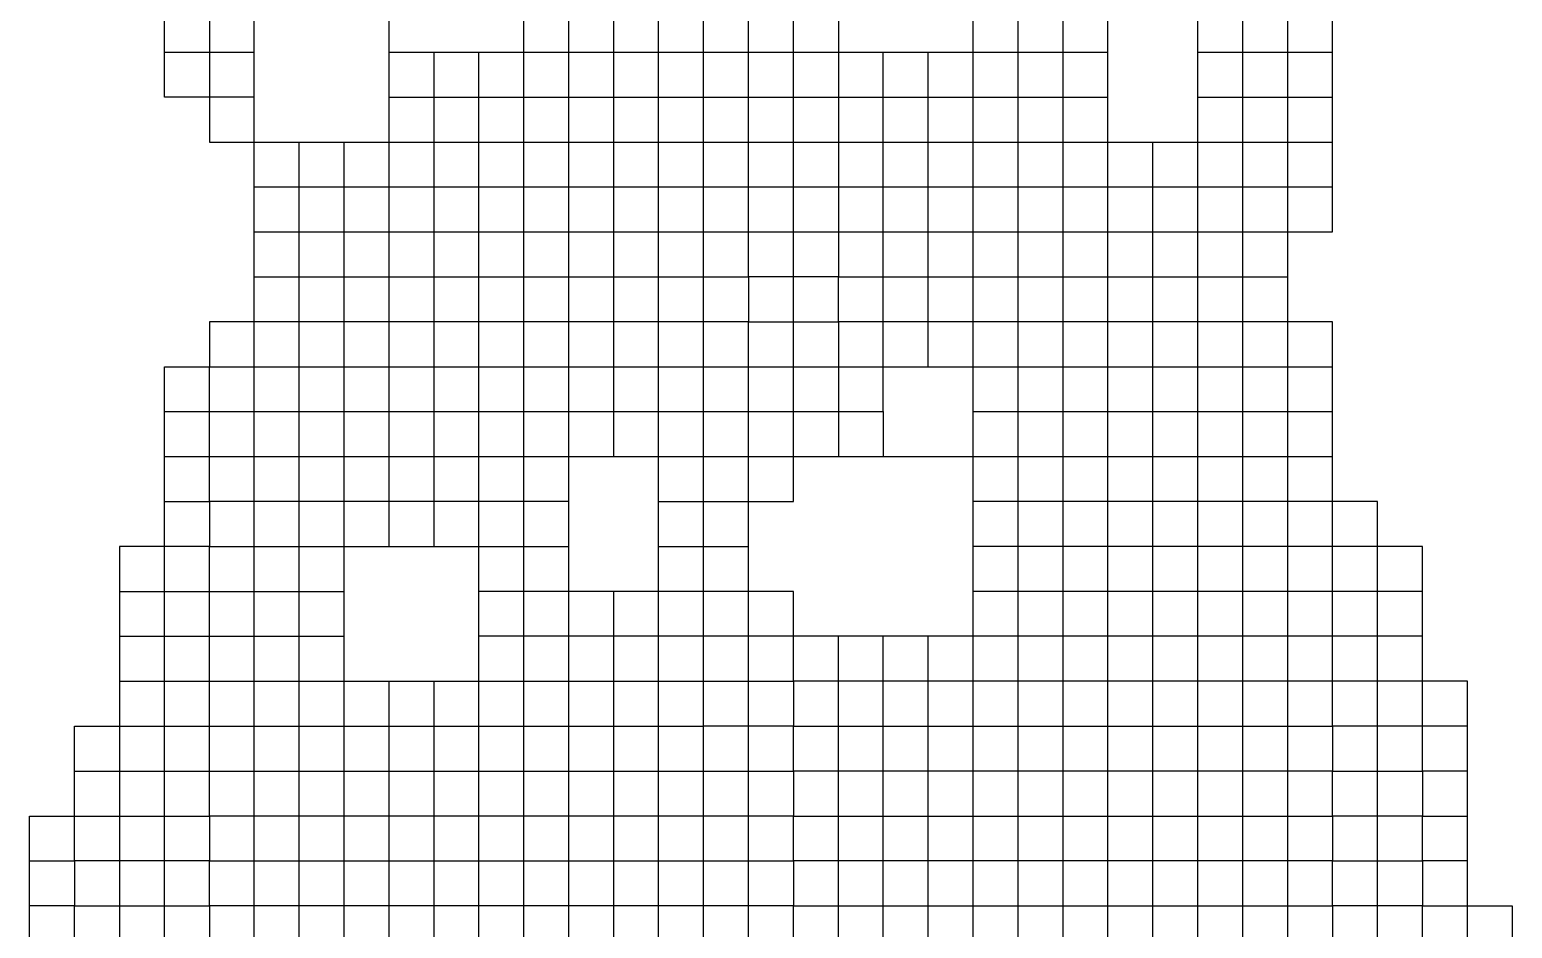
# Model space of a CAD drawing. Header units: millimetres. Extents: x 0 to 841, y 0 to 594.
# Drawn here: x 749.278 to 753.362, y 107.209 to 109.684 of the extents above; entities that cross this region are included whole.
import ezdxf
from ezdxf.enums import TextEntityAlignment as Align

# ---------------------------------------------------------------- set-up
doc = ezdxf.new("R2010")
doc.units = ezdxf.units.MM
doc.layers.add('TEXT', color=255, linetype='Continuous')
doc.styles.add('ECL', font='SIMFANG_2312.TTF', dxfattribs={"width": 0.7, "height": 3})

# ---------------------------------------------------------------- blocks, each defined once
blk = doc.blocks.new('*U34')
at = {"color": 34, "linetype": 'Continuous'}
blk.add_lwpolyline([(-22.242, -0.6245), (-22.242, -0.476), (-22.3905, -0.476), (-22.539, -0.476), (-22.6875, -0.476), (-22.836, -0.476), (-22.9845, -0.476), (-23.133, -0.476), (-23.2815, -0.476), (-23.43, -0.476), (-23.5785, -0.476), (-23.727, -0.476), (-23.8755, -0.476), (-24.024, -0.476), (-24.1725, -0.476), (-24.1725, -0.6245)], dxfattribs=at)
at = {"color": 47, "linetype": 'Continuous'}
for points in [[(-20.9055, -0.6245), (-20.9055, -0.476), (-20.9055, -0.3275), (-20.9055, -0.179), (-20.9055, -0.0305), (-20.9055, 0.118), (-20.9055, 0.2665), (-20.9055, 0.415), (-20.9055, 0.5635), (-20.9055, 0.712), (-20.9055, 0.8605), (-20.9055, 1.009), (-20.9055, 1.1575), (-20.9055, 1.306), (-20.9055, 1.4545), (-20.9055, 1.603), (-20.9055, 1.7515), (-20.9055, 1.9), (-20.9055, 2.0485), (-20.9055, 2.197), (-20.9055, 2.3455), (-20.9055, 2.494)], [(-22.9845, 0.8605), (-23.133, 0.8605), (-23.2815, 0.8605), (-23.43, 0.8605), (-23.5785, 0.8605), (-23.727, 0.8605), (-23.8755, 0.8605), (-24.024, 0.8605), (-24.1725, 0.8605), (-24.1725, 0.712), (-24.321, 0.712), (-24.4695, 0.712), (-24.4695, 0.5635), (-24.4695, 0.415), (-24.4695, 0.2665), (-24.4695, 0.118), (-24.4695, -0.0305), (-24.4695, -0.179), (-24.4695, -0.3275), (-24.4695, -0.476), (-24.4695, -0.6245)]]:
    blk.add_lwpolyline(points, dxfattribs=at)
at = {"color": 251, "linetype": 'Continuous'}
for points in [[(-23.5785, 0.712), (-23.5785, 0.8605), (-23.5785, 1.009), (-23.5785, 1.1575), (-23.5785, 1.306), (-23.5785, 1.4545), (-23.5785, 1.603), (-23.5785, 1.7515), (-23.5785, 1.9), (-23.5785, 2.0485), (-23.5785, 2.197), (-23.5785, 2.3455), (-23.5785, 2.494)], [(-24.024, 1.7515), (-23.8755, 1.7515), (-23.727, 1.7515), (-23.5785, 1.7515), (-23.43, 1.7515), (-23.2815, 1.7515), (-23.133, 1.7515), (-22.9845, 1.7515), (-22.836, 1.7515), (-22.6875, 1.7515), (-22.539, 1.7515), (-22.3905, 1.7515), (-22.3905, 1.9), (-22.242, 1.9), (-22.0935, 1.9), (-22.0935, 1.7515), (-21.945, 1.7515), (-21.7965, 1.7515), (-21.648, 1.7515), (-21.4995, 1.7515), (-21.351, 1.7515), (-21.2025, 1.7515), (-21.054, 1.7515), (-20.9055, 1.7515), (-20.757, 1.7515), (-20.6085, 1.7515), (-20.46, 1.7515), (-20.46, 1.9), (-20.46, 2.0485), (-20.46, 2.197), (-20.46, 2.3455), (-20.46, 2.494)], [(-24.1725, 2.494), (-24.1725, 2.3455), (-24.1725, 2.197), (-24.1725, 2.0485), (-24.024, 2.0485), (-23.5785, 2.0485), (-23.43, 2.0485), (-23.2815, 2.0485), (-23.133, 2.0485), (-22.9845, 2.0485), (-22.836, 2.0485), (-22.6875, 2.0485), (-22.539, 2.0485), (-22.3905, 2.0485), (-22.3905, 2.197), (-22.242, 2.197), (-22.0935, 2.197), (-22.0935, 2.0485), (-21.945, 2.0485), (-21.7965, 2.0485), (-21.648, 2.0485), (-21.648, 2.197), (-21.4995, 2.197), (-21.351, 2.197), (-21.2025, 2.197)], [(-23.5785, 2.197), (-23.43, 2.197), (-23.2815, 2.197), (-23.133, 2.197), (-22.9845, 2.197), (-22.836, 2.197), (-22.6875, 2.197), (-22.539, 2.197), (-22.3905, 2.197), (-22.3905, 2.3455), (-22.242, 2.3455), (-22.0935, 2.3455), (-22.0935, 2.197), (-21.945, 2.197), (-21.7965, 2.197), (-21.648, 2.197), (-21.648, 2.3455), (-21.4995, 2.3455), (-21.351, 2.3455), (-21.2025, 2.3455)], [(-21.945, 1.1575), (-21.945, 1.306), (-21.945, 1.4545), (-21.945, 1.603), (-21.945, 1.7515), (-21.945, 1.9), (-21.945, 2.0485), (-21.945, 2.197), (-21.945, 2.3455)], [(-21.4995, 2.0485), (-21.351, 2.0485), (-21.2025, 2.0485), (-20.9055, 2.0485), (-20.757, 2.0485), (-20.6085, 2.0485), (-20.46, 2.0485)], [(-24.321, 1.1575), (-24.1725, 1.1575), (-24.1725, 1.306), (-24.024, 1.306), (-23.8755, 1.306), (-23.727, 1.306), (-23.5785, 1.306), (-23.43, 1.306), (-23.2815, 1.306), (-23.133, 1.306), (-22.9845, 1.306), (-22.836, 1.306), (-22.6875, 1.306), (-22.539, 1.306), (-22.3905, 1.306), (-22.3905, 1.4545), (-22.242, 1.4545), (-22.0935, 1.4545), (-22.0935, 1.306), (-21.945, 1.306), (-21.7965, 1.306), (-21.648, 1.306), (-21.4995, 1.306), (-21.351, 1.306), (-21.2025, 1.306), (-21.054, 1.306), (-20.9055, 1.306), (-20.757, 1.306), (-20.6085, 1.306), (-20.46, 1.306)], [(-20.163, 0.415), (-20.3115, 0.415), (-20.46, 0.415), (-20.46, 0.5635), (-20.6085, 0.5635), (-20.757, 0.5635), (-20.9055, 0.5635), (-21.054, 0.5635), (-21.2025, 0.5635), (-21.351, 0.5635), (-21.4995, 0.5635), (-21.648, 0.5635)], [(-20.0145, 0.118), (-20.163, 0.118), (-20.163, 0.2665), (-20.3115, 0.2665), (-20.46, 0.2665), (-20.46, 0.415), (-20.6085, 0.415), (-20.757, 0.415), (-20.9055, 0.415), (-21.054, 0.415), (-21.2025, 0.415), (-21.351, 0.415), (-21.4995, 0.415)]]:
    blk.add_lwpolyline(points, dxfattribs=at)
at = {"color": 252, "linetype": 'Continuous'}
for points in [[(-21.2025, 1.7515), (-21.2025, 1.9), (-21.2025, 2.0485), (-21.2025, 2.197), (-21.2025, 2.3455), (-21.2025, 2.494)], [(-22.836, 1.009), (-22.836, 1.1575), (-22.836, 1.306), (-22.836, 1.4545), (-22.836, 1.603), (-22.836, 1.7515), (-22.836, 1.9), (-22.836, 2.0485), (-22.836, 2.197), (-22.836, 2.3455), (-22.836, 2.494), (-22.836, 2.6425), (-22.836, 2.791)], [(-22.539, -0.476), (-22.539, -0.3275), (-22.539, -0.179), (-22.539, -0.0305), (-22.539, 0.118), (-22.539, 0.2665), (-22.539, 0.415), (-22.539, 0.5635), (-22.539, 0.712), (-22.539, 0.8605), (-22.539, 1.009), (-22.539, 1.1575), (-22.539, 1.306), (-22.539, 1.4545), (-22.539, 1.603), (-22.539, 1.7515), (-22.539, 1.9), (-22.539, 2.0485), (-22.539, 2.197), (-22.539, 2.3455), (-22.539, 2.494), (-22.539, 2.6425), (-22.539, 2.791)], [(-23.5785, 2.3455), (-23.133, 2.3455), (-22.9845, 2.3455), (-22.836, 2.3455), (-22.6875, 2.3455), (-22.539, 2.3455), (-22.3905, 2.3455), (-22.3905, 2.494), (-22.242, 2.494), (-22.0935, 2.494), (-22.0935, 2.3455), (-21.648, 2.3455), (-21.648, 2.494), (-21.4995, 2.494), (-21.351, 2.494), (-21.2025, 2.494)], [(-23.43, 2.0485), (-23.43, 2.197), (-23.43, 2.3455)], [(-24.321, 1.009), (-24.1725, 1.009), (-24.1725, 1.1575), (-24.024, 1.1575), (-23.8755, 1.1575), (-23.727, 1.1575), (-23.5785, 1.1575), (-23.43, 1.1575), (-23.2815, 1.1575), (-23.133, 1.1575), (-22.9845, 1.1575), (-22.836, 1.1575), (-22.6875, 1.1575), (-22.539, 1.1575), (-22.3905, 1.1575), (-22.3905, 1.306), (-22.242, 1.306), (-22.0935, 1.306), (-22.0935, 1.1575), (-21.945, 1.1575), (-21.945, 1.009)], [(-24.321, 0.8605), (-24.1725, 0.8605), (-24.1725, 1.009), (-24.024, 1.009), (-23.8755, 1.009), (-23.727, 1.009), (-23.5785, 1.009), (-23.43, 1.009), (-23.2815, 1.009), (-23.133, 1.009), (-22.9845, 1.009), (-22.836, 1.009), (-22.6875, 1.009), (-22.539, 1.009), (-22.3905, 1.009), (-22.3905, 1.1575), (-22.242, 1.1575), (-22.0935, 1.1575), (-22.0935, 1.009), (-21.945, 1.009), (-21.648, 1.009), (-21.4995, 1.009), (-21.351, 1.009), (-21.2025, 1.009), (-21.054, 1.009), (-20.9055, 1.009), (-20.757, 1.009), (-20.6085, 1.009), (-20.46, 1.009)], [(-24.4695, 0.415), (-24.321, 0.415), (-24.1725, 0.415), (-24.1725, 0.5635), (-24.024, 0.5635), (-23.8755, 0.5635), (-23.727, 0.5635)], [(-24.4695, 0.2665), (-24.321, 0.2665), (-24.1725, 0.2665), (-24.1725, 0.415), (-24.024, 0.415), (-23.8755, 0.415), (-23.727, 0.415)]]:
    blk.add_lwpolyline(points, dxfattribs=at)
at = {"color": 77, "linetype": 'Continuous'}
for points in [[(-24.024, -0.6245), (-24.024, -0.476), (-24.024, -0.3275), (-24.024, -0.179), (-24.024, -0.0305), (-24.024, 0.118), (-24.024, 0.2665), (-24.024, 0.415), (-24.024, 0.5635), (-24.024, 0.712), (-24.024, 0.8605), (-24.024, 1.009), (-24.024, 1.1575), (-24.024, 1.306), (-24.024, 1.4545), (-24.024, 1.603), (-24.024, 1.7515), (-24.024, 1.9), (-24.024, 2.0485), (-24.024, 2.197), (-24.024, 2.3455), (-24.024, 2.494)], [(-22.3905, -0.6245), (-22.3905, -0.476), (-22.3905, -0.3275), (-22.3905, -0.179), (-22.3905, -0.0305), (-22.3905, 0.118), (-22.3905, 0.2665), (-22.3905, 0.415), (-22.3905, 0.5635), (-22.3905, 0.712), (-22.3905, 0.8605), (-22.242, 0.8605), (-22.242, 1.009), (-22.242, 1.1575), (-22.242, 1.306), (-22.242, 1.4545), (-22.242, 1.603), (-22.242, 1.7515), (-22.242, 1.9), (-22.242, 2.0485), (-22.242, 2.197), (-22.242, 2.3455), (-22.242, 2.494)], [(-23.8755, -0.6245), (-23.8755, -0.476), (-23.8755, -0.3275), (-23.8755, -0.179), (-23.8755, -0.0305), (-23.8755, 0.118), (-23.8755, 0.2665), (-23.8755, 0.415), (-23.8755, 0.5635), (-23.8755, 0.712), (-23.8755, 0.8605), (-23.8755, 1.009), (-23.8755, 1.1575), (-23.8755, 1.306), (-23.8755, 1.4545), (-23.8755, 1.603), (-23.8755, 1.7515), (-23.8755, 1.9), (-23.8755, 2.0485)]]:
    blk.add_lwpolyline(points, dxfattribs=at)
at = {"color": 87, "linetype": 'Continuous'}
for points in [[(-21.351, -0.6245), (-21.351, -0.476), (-21.351, -0.3275), (-21.351, -0.179), (-21.351, -0.0305), (-21.351, 0.118), (-21.351, 0.2665), (-21.351, 0.415), (-21.351, 0.5635), (-21.351, 0.712), (-21.351, 0.8605), (-21.351, 1.009), (-21.351, 1.1575), (-21.351, 1.306), (-21.351, 1.4545), (-21.351, 1.603), (-21.351, 1.7515), (-21.351, 1.9), (-21.351, 2.0485), (-21.351, 2.197), (-21.351, 2.3455), (-21.351, 2.494)], [(-21.648, -0.6245), (-21.648, -0.476), (-21.648, -0.3275), (-21.648, -0.179), (-21.648, -0.0305), (-21.648, 0.118), (-21.648, 0.2665), (-21.648, 0.415), (-21.648, 0.5635), (-21.648, 0.712), (-21.648, 0.8605), (-21.648, 1.009), (-21.648, 1.1575), (-21.648, 1.306), (-21.648, 1.4545), (-21.648, 1.603), (-21.648, 1.7515), (-21.648, 1.9), (-21.648, 2.0485), (-21.4995, 2.0485), (-21.4995, 2.197), (-21.4995, 2.3455), (-21.4995, 2.494)], [(-24.7665, -0.6245), (-24.7665, -0.476), (-24.7665, -0.3275), (-24.7665, -0.179), (-24.618, -0.179), (-24.618, -0.0305), (-24.618, 0.118), (-24.4695, 0.118), (-24.321, 0.118), (-24.1725, 0.118), (-24.1725, 0.2665), (-24.024, 0.2665), (-23.8755, 0.2665), (-23.727, 0.2665), (-23.2815, 0.2665), (-23.133, 0.2665), (-22.9845, 0.2665), (-22.836, 0.2665), (-22.6875, 0.2665), (-22.539, 0.2665), (-22.3905, 0.2665), (-22.242, 0.2665), (-22.242, 0.118), (-22.0935, 0.118), (-21.945, 0.118), (-21.7965, 0.118), (-21.648, 0.118), (-21.4995, 0.118), (-21.351, 0.118), (-21.2025, 0.118), (-21.054, 0.118), (-20.9055, 0.118), (-20.757, 0.118), (-20.6085, 0.118), (-20.46, 0.118), (-20.46, -0.0305), (-20.3115, -0.0305), (-20.163, -0.0305), (-20.163, -0.179), (-20.0145, -0.179)]]:
    blk.add_lwpolyline(points, dxfattribs=at)
at = {"color": 97, "linetype": 'Continuous'}
for points in [[(-20.757, -0.6245), (-20.757, -0.476), (-20.757, -0.3275), (-20.757, -0.179), (-20.757, -0.0305), (-20.757, 0.118), (-20.757, 0.2665), (-20.757, 0.415), (-20.757, 0.5635), (-20.757, 0.712), (-20.757, 0.8605), (-20.757, 1.009), (-20.757, 1.1575), (-20.757, 1.306), (-20.757, 1.4545), (-20.757, 1.603), (-20.757, 1.7515), (-20.757, 1.9), (-20.757, 2.0485), (-20.757, 2.197), (-20.757, 2.3455), (-20.757, 2.494)], [(-20.6085, -0.6245), (-20.6085, -0.476), (-20.6085, -0.3275), (-20.6085, -0.179), (-20.6085, -0.0305), (-20.6085, 0.118), (-20.6085, 0.2665), (-20.6085, 0.415), (-20.6085, 0.5635), (-20.6085, 0.712), (-20.6085, 0.8605), (-20.6085, 1.009), (-20.6085, 1.1575), (-20.6085, 1.306), (-20.6085, 1.4545), (-20.6085, 1.603), (-20.6085, 1.7515), (-20.6085, 1.9), (-20.6085, 2.0485), (-20.6085, 2.197), (-20.6085, 2.3455), (-20.6085, 2.494)], [(-22.9845, -0.6245), (-22.9845, -0.476), (-22.9845, -0.3275), (-22.9845, -0.179), (-22.9845, -0.0305), (-22.9845, 0.118), (-22.9845, 0.2665), (-22.9845, 0.415), (-22.9845, 0.5635), (-22.9845, 0.712), (-22.9845, 0.8605), (-22.9845, 1.009), (-22.9845, 1.1575), (-22.9845, 1.306), (-22.9845, 1.4545), (-22.9845, 1.603), (-22.9845, 1.7515), (-22.9845, 1.9), (-22.9845, 2.0485), (-22.9845, 2.197), (-22.9845, 2.3455), (-22.9845, 2.494)], [(-23.2815, -0.6245), (-23.2815, -0.476), (-23.2815, -0.3275), (-23.2815, -0.179), (-23.2815, -0.0305), (-23.2815, 0.118), (-23.2815, 0.2665), (-23.2815, 0.415), (-23.2815, 0.5635), (-23.2815, 0.712), (-23.2815, 0.8605), (-23.2815, 1.009), (-23.2815, 1.1575), (-23.2815, 1.306), (-23.2815, 1.4545), (-23.2815, 1.603), (-23.2815, 1.7515), (-23.2815, 1.9), (-23.2815, 2.0485), (-23.2815, 2.197), (-23.2815, 2.3455)], [(-21.4995, -0.6245), (-21.4995, -0.476), (-21.4995, -0.3275), (-21.4995, -0.179), (-21.4995, -0.0305), (-21.4995, 0.118), (-21.4995, 0.2665), (-21.4995, 0.415), (-21.4995, 0.5635), (-21.4995, 0.712), (-21.4995, 0.8605), (-21.4995, 1.009), (-21.4995, 1.1575), (-21.4995, 1.306), (-21.4995, 1.4545), (-21.4995, 1.603), (-21.4995, 1.7515), (-21.4995, 1.9), (-21.4995, 2.0485)], [(-21.054, -0.6245), (-21.054, -0.476), (-21.054, -0.3275), (-21.054, -0.179), (-21.054, -0.0305), (-21.054, 0.118), (-21.054, 0.2665), (-21.054, 0.415), (-21.054, 0.5635), (-21.054, 0.712), (-21.054, 0.8605), (-21.054, 1.009), (-21.054, 1.1575), (-21.054, 1.306), (-21.054, 1.4545), (-21.054, 1.603), (-21.054, 1.7515), (-21.054, 1.9), (-21.054, 2.0485)], [(-21.2025, -0.6245), (-21.2025, -0.476), (-21.2025, -0.3275), (-21.2025, -0.179), (-21.2025, -0.0305), (-21.2025, 0.118), (-21.2025, 0.2665), (-21.2025, 0.415), (-21.2025, 0.5635), (-21.2025, 0.712), (-21.2025, 0.8605), (-21.2025, 1.009), (-21.2025, 1.1575), (-21.2025, 1.306), (-21.2025, 1.4545), (-21.2025, 1.603), (-21.2025, 1.7515)], [(-20.3115, -0.6245), (-20.3115, -0.476), (-20.3115, -0.3275), (-20.3115, -0.179), (-20.3115, -0.0305), (-20.3115, 0.118), (-20.3115, 0.2665), (-20.3115, 0.415), (-20.3115, 0.5635), (-20.3115, 0.712), (-20.3115, 0.8605), (-20.46, 0.8605), (-20.46, 1.009), (-20.46, 1.1575), (-20.46, 1.306), (-20.46, 1.4545), (-20.6085, 1.4545), (-20.757, 1.4545), (-20.9055, 1.4545), (-21.054, 1.4545), (-21.2025, 1.4545), (-21.351, 1.4545), (-21.4995, 1.4545), (-21.648, 1.4545), (-21.7965, 1.4545), (-21.945, 1.4545), (-22.0935, 1.4545), (-22.0935, 1.603), (-22.242, 1.603), (-22.3905, 1.603), (-22.3905, 1.4545), (-22.539, 1.4545), (-22.6875, 1.4545), (-22.836, 1.4545), (-22.9845, 1.4545), (-23.133, 1.4545), (-23.2815, 1.4545), (-23.43, 1.4545), (-23.5785, 1.4545), (-23.727, 1.4545), (-23.8755, 1.4545), (-24.024, 1.4545), (-24.1725, 1.4545), (-24.1725, 1.306)], [(-24.321, -0.6245), (-24.321, -0.476), (-24.321, -0.3275), (-24.321, -0.179), (-24.321, -0.0305), (-24.321, 0.118), (-24.321, 0.2665), (-24.321, 0.415), (-24.321, 0.5635), (-24.321, 0.712), (-24.321, 0.8605), (-24.321, 1.009), (-24.321, 1.1575), (-24.321, 1.306), (-24.1725, 1.306)]]:
    blk.add_lwpolyline(points, dxfattribs=at)
at = {"color": 57, "linetype": 'Continuous'}
for points in [[(-22.6875, -0.6245), (-22.6875, -0.476), (-22.6875, -0.3275), (-22.6875, -0.179), (-22.6875, -0.0305), (-22.6875, 0.118), (-22.6875, 0.2665), (-22.6875, 0.415), (-22.6875, 0.5635), (-22.6875, 0.712), (-22.6875, 0.8605), (-22.6875, 1.009), (-22.6875, 1.1575), (-22.6875, 1.306), (-22.6875, 1.4545), (-22.6875, 1.603), (-22.6875, 1.7515), (-22.6875, 1.9), (-22.6875, 2.0485), (-22.6875, 2.197), (-22.6875, 2.3455), (-22.6875, 2.494)], [(-24.618, -0.6245), (-24.618, -0.476), (-24.4695, -0.476), (-24.321, -0.476), (-24.1725, -0.476), (-24.1725, -0.3275), (-24.024, -0.3275), (-23.8755, -0.3275), (-23.727, -0.3275), (-23.5785, -0.3275), (-23.43, -0.3275), (-23.2815, -0.3275), (-23.133, -0.3275), (-22.9845, -0.3275), (-22.836, -0.3275), (-22.6875, -0.3275), (-22.539, -0.3275), (-22.3905, -0.3275), (-22.242, -0.3275), (-22.242, -0.476), (-22.0935, -0.476), (-21.945, -0.476), (-21.7965, -0.476), (-21.648, -0.476), (-21.4995, -0.476), (-21.351, -0.476), (-21.2025, -0.476), (-21.054, -0.476), (-20.9055, -0.476), (-20.757, -0.476), (-20.6085, -0.476), (-20.46, -0.476), (-20.46, -0.6245)]]:
    blk.add_lwpolyline(points, dxfattribs=at)
at = {"color": 8, "linetype": 'Continuous'}
for points in [[(-24.024, 2.197), (-24.1725, 2.197), (-24.321, 2.197), (-24.321, 2.3455), (-24.321, 2.494), (-24.1725, 2.494), (-24.024, 2.494), (-23.8755, 2.494), (-23.727, 2.494), (-23.5785, 2.494)], [(-22.6875, 0.8605), (-22.539, 0.8605), (-22.3905, 0.8605), (-22.3905, 1.009), (-22.242, 1.009), (-22.0935, 1.009)]]:
    blk.add_lwpolyline(points, dxfattribs=at)
at = {"color": 86, "linetype": 'Continuous'}
blk.add_lwpolyline([(-23.133, -0.6245), (-23.133, -0.476), (-23.133, -0.3275), (-23.133, -0.179), (-23.133, -0.0305), (-23.133, 0.118), (-23.133, 0.2665), (-23.133, 0.415), (-23.133, 0.5635), (-23.133, 0.712), (-23.133, 0.8605), (-23.133, 1.009), (-23.133, 1.1575), (-23.133, 1.306), (-23.133, 1.4545), (-23.133, 1.603), (-23.133, 1.7515), (-23.133, 1.9), (-23.133, 2.0485), (-23.133, 2.197), (-23.133, 2.3455), (-23.133, 2.494)], dxfattribs=at)
at = {"color": 145, "linetype": 'Continuous'}
for points in [[(-24.321, 2.3455), (-24.1725, 2.3455), (-24.024, 2.3455)], [(-24.4695, 0.5635), (-24.321, 0.5635), (-24.1725, 0.5635), (-24.1725, 0.712), (-24.024, 0.712), (-23.8755, 0.712), (-23.727, 0.712), (-23.5785, 0.712), (-23.43, 0.712), (-23.2815, 0.712), (-23.133, 0.712), (-22.9845, 0.712)], [(-21.4995, 0.415), (-21.648, 0.415), (-22.242, 0.415), (-22.242, 0.5635), (-22.3905, 0.5635), (-22.539, 0.5635), (-22.6875, 0.5635), (-22.9845, 0.5635), (-23.133, 0.5635), (-23.2815, 0.5635)]]:
    blk.add_lwpolyline(points, dxfattribs=at)
at = {"color": 147, "linetype": 'Continuous'}
for points in [[(-21.7965, 1.306), (-21.7965, 1.4545), (-21.7965, 1.603), (-21.7965, 1.7515), (-21.7965, 1.9), (-21.7965, 2.0485), (-21.7965, 2.197), (-21.7965, 2.3455)], [(-23.727, 0.712), (-23.727, 0.8605), (-23.727, 1.009), (-23.727, 1.1575), (-23.727, 1.306), (-23.727, 1.4545), (-23.727, 1.603), (-23.727, 1.7515), (-23.727, 1.9), (-23.727, 2.0485)], [(-23.43, 0.712), (-23.43, 0.8605), (-23.43, 1.009), (-23.43, 1.1575), (-23.43, 1.306), (-23.43, 1.4545), (-23.43, 1.603), (-23.43, 1.7515), (-23.43, 1.9), (-23.43, 2.0485)], [(-21.648, 1.1575), (-21.4995, 1.1575), (-21.351, 1.1575), (-21.2025, 1.1575), (-21.054, 1.1575), (-20.9055, 1.1575), (-20.757, 1.1575), (-20.6085, 1.1575), (-20.46, 1.1575)], [(-20.163, 0.5635), (-20.3115, 0.5635), (-20.46, 0.5635), (-20.46, 0.712), (-20.6085, 0.712), (-20.757, 0.712), (-20.9055, 0.712), (-21.054, 0.712), (-21.2025, 0.712), (-21.351, 0.712), (-21.4995, 0.712), (-21.648, 0.712)], [(-20.0145, -0.0305), (-20.163, -0.0305), (-20.163, 0.118), (-20.3115, 0.118), (-20.46, 0.118), (-20.46, 0.2665), (-20.6085, 0.2665), (-20.757, 0.2665), (-20.9055, 0.2665), (-21.054, 0.2665), (-21.2025, 0.2665), (-21.351, 0.2665), (-21.4995, 0.2665), (-21.648, 0.2665), (-21.7965, 0.2665), (-21.945, 0.2665), (-22.0935, 0.2665), (-22.242, 0.2665), (-22.242, 0.415), (-22.3905, 0.415), (-22.539, 0.415), (-22.6875, 0.415), (-22.836, 0.415), (-22.9845, 0.415), (-23.133, 0.415), (-23.2815, 0.415)]]:
    blk.add_lwpolyline(points, dxfattribs=at)
at = {"color": 137, "linetype": 'Continuous'}
blk.add_lwpolyline([(-20.9055, 2.3455), (-20.757, 2.3455), (-20.6085, 2.3455), (-20.46, 2.3455)], dxfattribs=at)
at = {"color": 165, "linetype": 'Continuous'}
blk.add_lwpolyline([(-20.9055, 2.197), (-20.757, 2.197), (-20.6085, 2.197), (-20.46, 2.197)], dxfattribs=at)
at = {"color": 157, "linetype": 'Continuous'}
for points in [[(-24.024, 1.9), (-23.8755, 1.9), (-23.727, 1.9), (-23.5785, 1.9), (-23.43, 1.9), (-23.2815, 1.9), (-23.133, 1.9), (-22.9845, 1.9), (-22.836, 1.9), (-22.6875, 1.9), (-22.539, 1.9), (-22.3905, 1.9), (-22.3905, 2.0485), (-22.242, 2.0485), (-22.0935, 2.0485), (-22.0935, 1.9), (-21.945, 1.9), (-21.7965, 1.9), (-21.648, 1.9), (-21.4995, 1.9), (-21.351, 1.9), (-21.2025, 1.9), (-21.054, 1.9), (-20.9055, 1.9), (-20.757, 1.9), (-20.6085, 1.9), (-20.46, 1.9)], [(-24.618, -0.0305), (-24.4695, -0.0305), (-24.321, -0.0305), (-24.1725, -0.0305), (-24.1725, 0.118), (-24.024, 0.118), (-23.8755, 0.118), (-23.727, 0.118), (-23.5785, 0.118), (-23.43, 0.118), (-23.2815, 0.118), (-23.133, 0.118), (-22.9845, 0.118), (-22.836, 0.118), (-22.6875, 0.118), (-22.539, 0.118)]]:
    blk.add_lwpolyline(points, dxfattribs=at)
at = {"color": 250, "linetype": 'Continuous'}
blk.add_lwpolyline([(-24.024, 1.603), (-23.8755, 1.603), (-23.727, 1.603), (-23.5785, 1.603), (-23.43, 1.603), (-23.2815, 1.603), (-23.133, 1.603), (-22.9845, 1.603), (-22.836, 1.603), (-22.6875, 1.603), (-22.539, 1.603), (-22.3905, 1.603), (-22.3905, 1.7515), (-22.242, 1.7515), (-22.0935, 1.7515), (-22.0935, 1.603), (-21.945, 1.603), (-21.7965, 1.603), (-21.648, 1.603), (-21.4995, 1.603), (-21.351, 1.603), (-21.2025, 1.603), (-21.054, 1.603), (-20.9055, 1.603), (-20.757, 1.603), (-20.6085, 1.603)], dxfattribs=at)
at = {"color": 67, "linetype": 'Continuous'}
blk.add_lwpolyline([(-20.0145, -0.6245), (-20.0145, -0.476), (-20.0145, -0.3275), (-20.0145, -0.179), (-20.0145, -0.0305), (-20.0145, 0.118), (-20.0145, 0.2665), (-20.163, 0.2665), (-20.163, 0.415), (-20.163, 0.5635), (-20.163, 0.712), (-20.3115, 0.712), (-20.46, 0.712), (-20.46, 0.8605), (-20.6085, 0.8605), (-20.757, 0.8605), (-20.9055, 0.8605), (-21.054, 0.8605), (-21.2025, 0.8605), (-21.351, 0.8605), (-21.4995, 0.8605), (-21.648, 0.8605)], dxfattribs=at)
at = {"color": 84, "linetype": 'Continuous'}
for points in [[(-23.727, -0.6245), (-23.727, -0.476), (-23.727, -0.3275), (-23.727, -0.179), (-23.727, -0.0305), (-23.727, 0.118), (-23.727, 0.2665), (-23.727, 0.415), (-23.727, 0.5635), (-23.727, 0.712)], [(-22.836, -0.6245), (-22.836, -0.476), (-22.836, -0.3275), (-22.836, -0.179), (-22.836, -0.0305), (-22.836, 0.118), (-22.836, 0.2665), (-22.836, 0.415), (-22.836, 0.5635)], [(-21.945, -0.6245), (-21.945, -0.476), (-21.945, -0.3275), (-21.945, -0.179), (-21.945, -0.0305), (-21.945, 0.118), (-21.945, 0.2665), (-21.945, 0.415)], [(-21.7965, -0.6245), (-21.7965, -0.476), (-21.7965, -0.3275), (-21.7965, -0.179), (-21.7965, -0.0305), (-21.7965, 0.118), (-21.7965, 0.2665), (-21.7965, 0.415)], [(-23.5785, -0.6245), (-23.5785, -0.476), (-23.5785, -0.3275), (-23.5785, -0.179), (-23.5785, -0.0305), (-23.5785, 0.118), (-23.5785, 0.2665)], [(-23.43, -0.6245), (-23.43, -0.476), (-23.43, -0.3275), (-23.43, -0.179), (-23.43, -0.0305), (-23.43, 0.118), (-23.43, 0.2665)]]:
    blk.add_lwpolyline(points, dxfattribs=at)
at = {"color": 253, "linetype": 'Continuous'}
blk.add_lwpolyline([(-22.6875, 0.712), (-22.539, 0.712), (-22.3905, 0.712)], dxfattribs=at)
at = {"color": 76, "linetype": 'Continuous'}
blk.add_lwpolyline([(-22.0935, -0.6245), (-22.0935, -0.476), (-22.0935, -0.3275), (-22.0935, -0.179), (-22.0935, -0.0305), (-22.0935, 0.118), (-22.0935, 0.2665), (-22.0935, 0.415)], dxfattribs=at)
at = {"color": 167, "linetype": 'Continuous'}
for points in [[(-20.0145, -0.3275), (-20.163, -0.3275), (-20.163, -0.179), (-20.3115, -0.179), (-20.46, -0.179), (-20.46, -0.0305), (-20.6085, -0.0305), (-20.757, -0.0305), (-20.9055, -0.0305), (-21.054, -0.0305), (-21.2025, -0.0305), (-21.351, -0.0305), (-21.4995, -0.0305), (-21.648, -0.0305), (-21.7965, -0.0305), (-21.945, -0.0305), (-22.0935, -0.0305), (-22.242, -0.0305), (-22.242, 0.118), (-22.3905, 0.118), (-22.539, 0.118)], [(-24.7665, -0.3275), (-24.618, -0.3275), (-24.618, -0.179), (-24.4695, -0.179), (-24.321, -0.179), (-24.1725, -0.179), (-24.1725, -0.0305), (-24.024, -0.0305), (-23.8755, -0.0305), (-23.727, -0.0305), (-23.5785, -0.0305), (-23.43, -0.0305), (-23.2815, -0.0305), (-23.133, -0.0305), (-22.9845, -0.0305), (-22.836, -0.0305), (-22.6875, -0.0305), (-22.539, -0.0305)], [(-20.163, -0.6245), (-20.163, -0.476), (-20.3115, -0.476), (-20.46, -0.476), (-20.46, -0.3275), (-20.6085, -0.3275), (-20.757, -0.3275), (-20.9055, -0.3275), (-21.054, -0.3275), (-21.2025, -0.3275), (-21.351, -0.3275), (-21.4995, -0.3275), (-21.648, -0.3275), (-21.7965, -0.3275), (-21.945, -0.3275), (-22.0935, -0.3275), (-22.242, -0.3275), (-22.242, -0.179), (-22.3905, -0.179), (-22.539, -0.179), (-22.6875, -0.179), (-22.836, -0.179), (-22.9845, -0.179), (-23.133, -0.179), (-23.2815, -0.179), (-23.43, -0.179), (-23.5785, -0.179), (-23.727, -0.179), (-23.8755, -0.179), (-24.024, -0.179), (-24.1725, -0.179), (-24.1725, -0.3275), (-24.321, -0.3275), (-24.4695, -0.3275), (-24.618, -0.3275), (-24.618, -0.476), (-24.7665, -0.476)]]:
    blk.add_lwpolyline(points, dxfattribs=at)
at = {"color": 75, "linetype": 'Continuous'}
blk.add_lwpolyline([(-22.539, -0.0305), (-22.3905, -0.0305), (-22.242, -0.0305), (-22.242, -0.179), (-22.0935, -0.179), (-21.945, -0.179), (-21.7965, -0.179), (-21.648, -0.179), (-21.4995, -0.179), (-21.351, -0.179), (-21.2025, -0.179), (-21.054, -0.179), (-20.9055, -0.179), (-20.757, -0.179), (-20.6085, -0.179), (-20.46, -0.179), (-20.46, -0.3275), (-20.3115, -0.3275), (-20.163, -0.3275), (-20.163, -0.476), (-20.0145, -0.476), (-19.866, -0.476), (-19.866, -0.6245)], dxfattribs=at)
at = {"color": 94, "linetype": 'Continuous'}
blk.add_lwpolyline([(-22.539, -0.6245), (-22.539, -0.476)], dxfattribs=at)
blk = doc.blocks.new('XXDAFRAM-CH-HENG-A1')
at = {"layer": 'TEXT', "xscale": 0.8333333333339397, "yscale": 0.8333333333334849, "zscale": 0.8333333333333334}
blk.add_blockref('*U34', (769.9168, 107.6677), dxfattribs=at)
at = {"linetype": 'Continuous', "style": 'ECL', "width": 0.7}
for tag, height, p in [('DESIGNSTATUS', 3.5, (818.8528, 76.5743)), ('DESIGNSTATUS', 3.5, (818.8528, 76.5743)), ('ENDESIGNSTATUS', 3.5, (818.8897, 70.8893)), ('ENDESIGNSTATUS', 3.5, (818.8897, 70.8893)), ('O', 4, (784.75, 63.4599)), ('G', 4, (821.75, 63.4599)), ('V', 4, (778.5833, 63.4599)), ('L', 4, (790.9167, 63.4599)), ('N', 4, (797.0833, 63.4599)), ('D', 4, (809.4167, 63.4599)), ('W', 4, (815.5833, 63.4599)), ('VEREN40', 4, (827.8219, 63.3019)), ('DWGNAME1', 5, (768.7623, 48.8062)), ('DWGENAME1', 5, (768.9787, 42.7067)), ('DWGNAME', 5, (768.7334, 42.4248)), ('DWGENAME', 5, (769.2391, 35.3086)), ('DWGNAME2', 5, (769.1147, 35.2699)), ('DWGENAME2', 5, (769.396, 28.8107)), ('DWGNO', 5, (758.8104, 15.1389)), ('VEREN40', 4, (825.7732, 15.2229))]:
    blk.add_attdef(tag, text='', height=height, dxfattribs=at).set_placement(p, align=Align.MIDDLE)
at = {"style": 'ECL', "width": 0.7, "flags": 1}
for p in [(697.3889, 48.2777), (697.3889, 40.2777), (697.3889, 32.2777), (697.3889, 24.2777)]:
    blk.add_attdef('DATE', text='', height=5, dxfattribs=at).set_placement(p, align=Align.MIDDLE)
for tag, p in [('SJ1', (666.5556, 44.2777)), ('JH', (666.5556, 36.2777)), ('SH1', (666.5556, 28.2777)), ('PZ', (666.5556, 20.2778)), ('BL', (666.5556, 10))]:
    blk.add_attdef(tag, p, '', height=5, dxfattribs=at)

msp = doc.modelspace()

# ---------------------------------------------------------------- block references
msp.add_blockref('XXDAFRAM-CH-HENG-A1', (0, 0))

doc.saveas('drawing.dxf')
